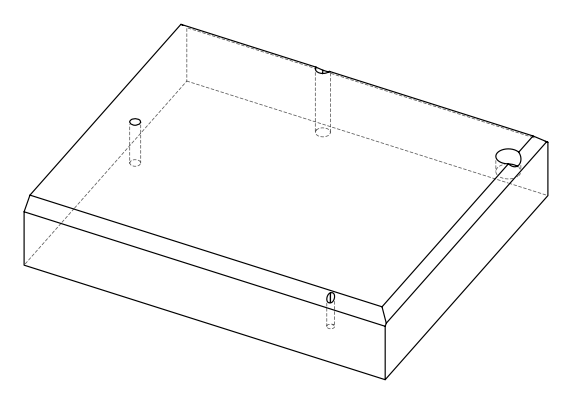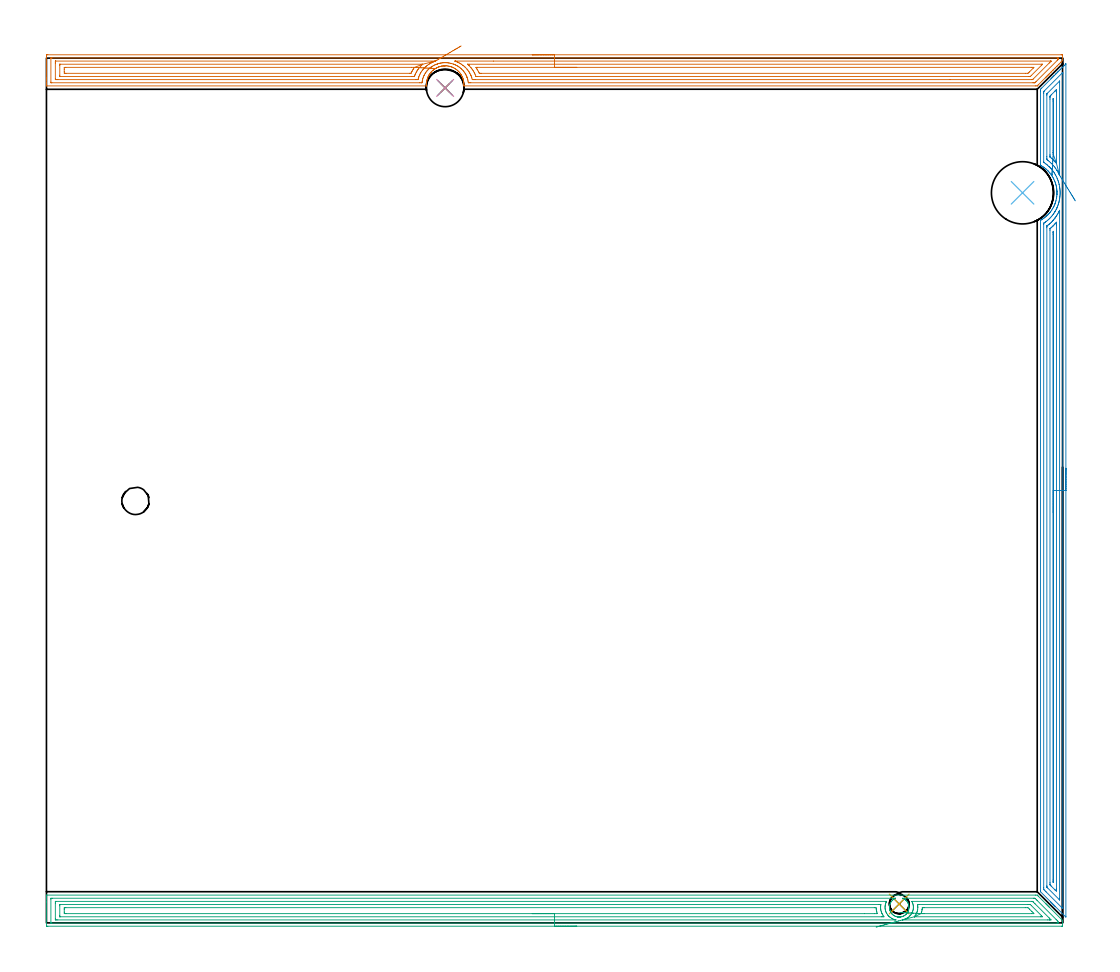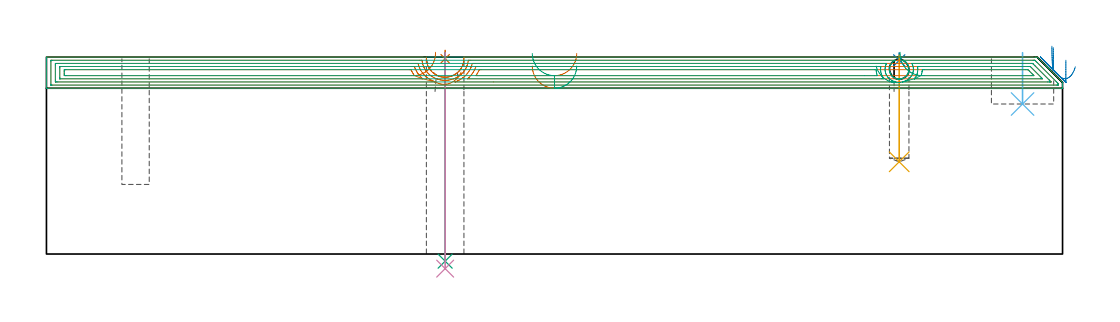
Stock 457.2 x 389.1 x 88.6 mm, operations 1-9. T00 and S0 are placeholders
(PLAN: 10 operations, 6 tool changes, 53.7 min)
(1 SPOT_DRILL | STEP1HOLE | NXT0321_9005460120000 | 0.03 min | 1 mm3)
(2 SPOT_DRILL_1 | STEP1POCKET | NXT0321_9005460120000 | 0.03 min | 28 mm3)
(3 DRILL_THROUGH_HOLE_INTO_CENTER | STEP1HOLE | NXT0301_065 | 0.38 min | 6103 mm3)
(4 DRILL_TO_ENLARGE_THROUGH_HOLE | STEP1HOLE | UGT0301_292 | 0.39 min | 13722 mm3)
(5 DRILL_BLIND_HOLE_INTO_CENTER | STEP1POCKET | NXT0301_059 | 0.19 min | 2750 mm3)
(6 INDEXABLE_INSERT_DRILL_BLIND_HOLE_FROM_SOLID | STEP1POCKET_1 | UGT0302_007 | 0.09 min | 12979 mm3)
(7 AREA_MILL | FG_CHAMFER_SURFACE | UGT0205_001 | 18.39 min | 44335 mm3)
(8 AREA_MILL_1 | FG_CHAMFER_SURFACE_1 | UGT0205_001 | 14.75 min | 24220 mm3)
(9 AREA_MILL_2 | FG_CHAMFER_SURFACE_2 | UGT0205_001 | 18.58 min | 43877 mm3)
(10 MILL_BLIND_HOLE_FROM_SOLID_MATERIAL | STEP1POCKET_2 | UGT0201_128 | Spiral | 0.84 min | 6734 mm3)
(TOOL NXT0321_9005460120000 | NC Spot Drill, 142deg, 12mm, Carbide, Uncoated | D12 PA142 FL30 Z2)
(TOOL NXT0301_065 | Carbide Drill 9.4mm [860.1-0940-075A1-MM 2214] | D9.4 PA140 FL98 Z2)
(TOOL UGT0301_292 | Twist Drill 16.9 mm | D16.9 PA118 FL120 Z2)
(TOOL NXT0301_059 | Carbide Drill 8.8mm [860.1-0880-026A1-MM 2214] | D8.8 PA140 FL47 Z2)
(TOOL UGT0302_007 | Indexable Insert Drill 28mm | D28 PA180 FL50 Z2)
(TOOL UGT0205_001 | Chamfer Mill 20 x 3 x 45 deg. | D20 FL50 Z2)
(TOOL UGT0201_128 | Carbide End Mill 10.0 | D10 FL15 Z4)
(OP 1 SPOT_DRILL)
G17 G21 G94 G90
T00 M6
G54
G17 G0 G90 X179.4 Y375.7 S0 M3
G43 Z98.6 H0
G94 G81 G98 Z87.873 F250. R91.6
G80
M5
M2
(OP 2 SPOT_DRILL_1)
G17 G21 G94 G90
T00 M6
G54
G17 G0 G90 X383.7 Y8.5 S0 M3
G43 Z98.6 H0
G94 G81 G98 Z87.121 F250. R90.5
G80
M5
M2
(OP 3 DRILL_THROUGH_HOLE_INTO_CENTER)
G17 G21 G94 G90
T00 M6
G54
G17 G0 G90 X179.4 Y375.7 S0 M3
G43 Z98.6 H1
G94 G73 G98 Z-3.211 F250. Q9.181 R90.6
G80
M5
M2
(OP 4 DRILL_TO_ENLARGE_THROUGH_HOLE)
G17 G21 G94 G90
T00 M6
G54
G17 G0 G90 X179.4 Y375.7 S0 M3
G43 Z98.6 H0
G94 G73 G98 Z-6.577 F250. Q15.863 R90.6
G80
M5
M2
(OP 5 DRILL_BLIND_HOLE_INTO_CENTER)
G17 G21 G94 G90
T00 M6
G54
G17 G0 G90 X383.7 Y8.5 S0 M3
G43 Z98.6 H1
G94 G81 G98 Z41.5 F250. R89.5
G80
M5
M2
(OP 6 INDEXABLE_INSERT_DRILL_BLIND_HOLE_FROM_SOLID)
G17 G21 G94 G90
T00 M6
G54
G17 G0 G90 X439.2 Y328.5 S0 M3
G43 Z98.6 H0
G94 G81 G98 Z67.5 F250. R90.6
G80
M5
M2
(OP 7 AREA_MILL)
G17 G21 G94 G90
T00 M6
G54
G17 G0 G90 X218.6 Y390.6 S1061 M3
G43 Z98.6 H0
Z84.6
G94 G1 X218.638 Z83.728 F250.
X218.752 Z82.864
X218.941 Z82.012
X219.203 Z81.18
X219.537 Z80.374
X219.94 Z79.6
X220.409 Z78.864
X220.94 Z78.172
X221.529 Z77.529
X222.172 Z76.94
X222.864 Z76.408
X223.6 Z75.94
X224.374 Z75.537
X225.18 Z75.203
X226.012 Z74.941
X226.864 Z74.752
X227.728 Z74.638
X228.6 Z74.6
X456.573
X456.812 Y390.598 Z74.602
X457.197 Y390.591 Z74.605
X457.2 Y390.543 Z74.654
Y389.311 Z75.884
Y387.999 Z77.199
X456.755 Y387.553 Z77.644
X456.573 Y387.373 Z77.827
X456.425 Y387.225 Z77.975
X456.315 Y387.114 Z78.083
X456.275 Y387.074 Z78.124
X455.59 Y386.39 Z78.81
X455.437 Y386.236 Z78.961
X455.381 Y386.18 Z79.018
X454.754 Y385.554 Z79.646
X454.559 Y385.357 Z79.839
X453.919 Y384.719 Z80.481
X453.68 Y384.479 Z80.718
X453.084 Y383.884 Z81.315
X452.997 Y383.796 Z81.403
X452.802 Y383.6 Z81.596
X452.249 Y383.049 Z82.151
X452.103 Y382.902 Z82.296
X451.923 Y382.721 Z82.475
X451.414 Y382.214 Z82.986
X451.209 Y382.008 Z83.19
X451.045 Y381.843 Z83.352
X450.885 Y381.684 Z83.514
X450.762 Y381.561 Z83.637
X450.606 Y381.404 Z83.791
X450.453 Y381.252 Z83.946
X450.315 Y381.114 Z84.084
X450.167 Y380.964 Z84.231
X450.021 Y380.82 Z84.377
X449.868 Y380.667 Z84.531
X449.727 Y380.525 Z84.671
X449.6 Y380.399 Z84.799
X449.421 Y380.22 Z84.978
X446.212 Y377.011 Z88.187
X445.845 Y376.646 Z88.553
X445.801 Y376.607 Z88.593
X445.755 Y376.605 Z88.595
X444.951 Y376.6 Z88.6
X187.923
X187.839 Y376.606 Z88.592
X187.837 Y376.757 Z88.441
X187.842 Y376.871 Z88.327
X187.843 Y377.293 Z87.906
X187.826 Y377.73 Z87.468
X187.786 Y378.167 Z87.031
X187.78 Y378.209 Z86.989
X187.724 Y378.605 Z86.594
X187.637 Y379.042 Z86.158
X187.493 Y379.629 Z85.571
X187.487 Y379.647 Z85.553
X187.397 Y379.915 Z85.284
X187.332 Y380.086 Z85.113
X187.231 Y380.353 Z84.843
X187.156 Y380.525 Z84.671
X187.071 Y380.724 Z84.476
X187.042 Y380.789 Z84.41
X186.83 Y381.206 Z83.989
X186.719 Y381.404 Z83.792
X186.603 Y381.613 Z83.587
X186.599 Y381.62 Z83.58
X186.582 Y381.647 Z83.552
X186.572 Y381.663 Z83.537
X186.447 Y381.843 Z83.353
X186.313 Y382.041 Z83.159
X186.269 Y382.106 Z83.094
X186.136 Y382.282 Z82.918
X185.944 Y382.536 Z82.662
X185.789 Y382.721 Z82.476
X185.705 Y382.821 Z82.376
X185.421 Y383.121 Z82.078
X185.407 Y383.134 Z82.065
X185.124 Y383.41 Z81.788
X184.812 Y383.684 Z81.514
X184.411 Y383.993 Z81.207
X184.348 Y384.038 Z81.162
X184. Y384.285 Z80.915
X183.918 Y384.338 Z80.862
X183.695 Y384.466 Z80.733
X183.475 Y384.592 Z80.606
X183.024 Y384.824 Z80.372
X182.63 Y385. Z80.2
X182.565 Y385.026 Z80.174
X182.232 Y385.158 Z80.041
X182.131 Y385.192 Z80.006
X181.664 Y385.331 Z79.866
X181.39 Y385.402 Z79.797
X181.237 Y385.441 Z79.757
X180.791 Y385.528 Z79.671
X180.344 Y385.588 Z79.607
X179.897 Y385.629 Z79.567
X179.604 Y385.644 Z79.553
X179.48 Y385.641 Z79.547
X179.424 Y385.645 Z79.553
X179.297 Y385.644 Z79.55
X179.242 Y385.645 Z79.551
X179.226
X179.186 Y385.642 Z79.552
X179.086 Y385.638 Z79.558
X179.003 Y385.634 Z79.562
X178.7 Y385.609 Z79.585
X178.556 Y385.597 Z79.596
X178.535 Y385.594 Z79.599
X178.109 Y385.542 Z79.656
X177.939 Y385.512 Z79.687
X177.829 Y385.492 Z79.707
X177.663 Y385.461 Z79.736
X177.214 Y385.355 Z79.844
X176.769 Y385.226 Z79.974
X176.658 Y385.189 Z80.011
X176.569 Y385.158 Z80.041
X176.22 Y385.019 Z80.175
X175.875 Y384.871 Z80.325
X175.425 Y384.646 Z80.553
X175.387 Y384.625 Z80.575
X174.982 Y384.398 Z80.8
X174.801 Y384.284 Z80.915
X174.44 Y384.031 Z81.168
X174.088 Y383.765 Z81.435
X174.072 Y383.751 Z81.449
X173.901 Y383.6 Z81.596
X173.682 Y383.41 Z81.788
X173.194 Y382.927 Z82.272
X173.171 Y382.9 Z82.298
X173.019 Y382.721 Z82.473
X172.857 Y382.536 Z82.661
X172.569 Y382.163 Z83.036
X172.418 Y381.946 Z83.253
X172.346 Y381.843 Z83.353
X172.301 Y381.779 Z83.419
X172.277 Y381.741 Z83.458
X172.229 Y381.663 Z83.536
X172.156 Y381.534 Z83.665
X172.083 Y381.404 Z83.792
X171.983 Y381.23 Z83.97
X171.947 Y381.16 Z84.039
X171.848 Y380.964 Z84.232
X171.758 Y380.788 Z84.41
X171.681 Y380.614 Z84.585
X171.573 Y380.366 Z84.834
X171.497 Y380.17 Z85.028
X171.465 Y380.086 Z85.11
X171.407 Y379.936 Z85.262
X171.272 Y379.479 Z85.719
X171.161 Y379.041 Z86.158
X171.076 Y378.605 Z86.594
X171.014 Y378.167 Z87.032
X170.989 Y377.889 Z87.309
X170.974 Y377.73 Z87.468
X170.958 Y377.293 Z87.906
X170.961 Y376.802 Z88.397
X170.967 Y376.657 Z88.542
X170.961 Y376.605 Z88.593
X170.936 Y376.6 Z88.6
X0.18
X0.01 Y376.602 Z88.588
X0.002 Y376.764 Z88.429
X0. Y376.931 Z88.268
Y377.181 Z88.019
Y377.889 Z87.305
Y379.122 Z86.075
Y379.647 Z85.548
Y380.263 Z84.932
Y389.573 Z75.625
X0.005 Y390.189 Z75.008
X0.01 Y390.592 Z74.605
X0.213 Y390.597 Z74.602
X0.627 Y390.6 Z74.6
X228.6
Y389.186 Z76.014
X454.785 Y389.185 Z76.015
X454.914 Y389.184 Z76.016
X455.148 Y389.179 Z76.021
X455.191 Y389.172 Z76.028
X455.195 Y389.14 Z76.06
X455.197 Y389.106 Z76.094
X455.198 Y388.905 Z76.295
X455.19 Y388.626 Z76.574
X455.172 Y388.432 Z76.768
X454.983 Y388.237 Z76.963
X454.785 Y388.035 Z77.165
X445.237 Y378.487 Z86.713
X444.951 Y378.202 Z86.998
X444.789 Y378.048 Z87.152
X444.765 Y378.026 Z87.174
X444.726 Y378.021 Z87.179
X444.632 Y378.018 Z87.182
X444.44 Y378.016 Z87.184
X444.057 Y378.014 Z87.186
X443.93
X190.925
X190.158 Y378.015 Z87.185
X190.028 Y378.017 Z87.183
X189.819 Y378.021 Z87.179
X189.701 Y378.768 Z86.432
X189.592 Y379.323 Z85.877
X189.512 Y379.647 Z85.553
X189.459 Y379.847 Z85.353
X189.264 Y380.452 Z84.748
X189.236 Y380.525 Z84.675
X189.22 Y380.568 Z84.632
X188.994 Y381.09 Z84.11
X188.845 Y381.404 Z83.796
X188.711 Y381.668 Z83.532
X188.37 Y382.281 Z82.919
X187.999 Y382.802 Z82.398
X187.729 Y383.161 Z82.039
X187.476 Y383.471 Z81.729
X186.938 Y384.039 Z81.161
X186.582 Y384.375 Z80.825
X186.286 Y384.63 Z80.57
X185.912 Y384.918 Z80.282
X185.688 Y385.081 Z80.119
X185.142 Y385.454 Z79.746
X184.794 Y385.651 Z79.549
X184.525 Y385.796 Z79.404
X184.112 Y386.005 Z79.195
X183.899 Y386.099 Z79.101
X183.359 Y386.327 Z78.873
X183.005 Y386.457 Z78.743
X182.289 Y386.675 Z78.525
X182.111 Y386.721 Z78.479
X182.05 Y386.736 Z78.464
X181.217 Y386.903 Z78.297
X180.947 Y386.941 Z78.259
X180.323 Y387.011 Z78.189
X179.953 Y387.039 Z78.161
X179.429 Y387.054 Z78.146
X179.049 Y387.049 Z78.151
X178.535 Y387.015 Z78.185
X178.218 Y386.987 Z78.213
X177.641 Y386.911 Z78.289
X177.438 Y386.875 Z78.325
X177.122 Y386.817 Z78.383
X176.747 Y386.735 Z78.465
X176.698 Y386.724 Z78.476
X176.502 Y386.675 Z78.525
X176. Y386.531 Z78.669
X175.96 Y386.518 Z78.682
X175.912 Y386.503 Z78.697
X175.853 Y386.482 Z78.718
X175.351 Y386.29 Z78.91
X174.959 Y386.126 Z79.074
X174.729 Y386.023 Z79.177
X174.268 Y385.796 Z79.404
X174.136 Y385.727 Z79.473
X174.108 Y385.712 Z79.488
X174.065 Y385.688 Z79.512
X173.577 Y385.398 Z79.802
X173.171 Y385.128 Z80.072
X173.047 Y385.04 Z80.16
X172.882 Y384.918 Z80.282
X172.546 Y384.654 Z80.546
X172.277 Y384.425 Z80.775
X172.073 Y384.24 Z80.96
X171.867 Y384.039 Z81.161
X171.629 Y383.798 Z81.402
X171.383 Y383.537 Z81.663
X171.209 Y383.332 Z81.868
X171.071 Y383.161 Z82.039
X170.821 Y382.835 Z82.365
X170.489 Y382.377 Z82.823
X170.452 Y382.318 Z82.882
X170.431 Y382.282 Z82.918
X170.135 Y381.752 Z83.448
X169.956 Y381.404 Z83.796
X169.839 Y381.165 Z84.035
X169.595 Y380.613 Z84.587
X169.571 Y380.549 Z84.651
X169.563 Y380.525 Z84.675
X169.357 Y379.881 Z85.319
X169.292 Y379.647 Z85.553
X169.179 Y379.177 Z86.023
X169.099 Y378.768 Z86.432
X169.044 Y378.431 Z86.769
X169.002 Y378.164 Z87.036
X168.98 Y378.021 Z87.179
X168.893 Y378.019 Z87.181
X168.701 Y378.016 Z87.184
X168.574 Y378.015 Z87.185
X167.807 Y378.014 Z87.186
X2.415 Y378.015 Z87.185
X2.286 Y378.016 Z87.184
X2.052 Y378.021 Z87.179
X2.009 Y378.028 Z87.172
X2.005 Y378.06 Z87.14
X2.003 Y378.094 Z87.106
X2. Y378.297 Z86.903
Y388.84 Z76.36
X2.001 Y388.976 Z76.224
X2.005 Y389.085 Z76.115
X2.01 Y389.157 Z76.043
X2.016 Y389.179 Z76.021
X2.543 Y389.186 Z76.014
X228.6
Y387.772 Z77.428
X451.881 Y387.771 Z77.429
X451.941 Y387.77 Z77.43
X451.959 Y387.768 Z77.432
X452.045 Y387.757 Z77.443
X451.974 Y387.68 Z77.52
X451.852 Y387.553 Z77.647
X451.534 Y387.234 Z77.966
X451.209 Y386.908 Z78.292
X443.946 Y379.647 Z85.553
X443.787 Y379.495 Z85.705
X443.731 Y379.442 Z85.758
X443.606 Y379.435 Z85.765
X443.382 Y379.431 Z85.769
X443.163 Y379.429 Z85.771
X406.619 Y379.428 Z85.772
X192.84 Y379.429 Z85.771
X192.166 Y379.43 Z85.77
X191.946 Y379.432 Z85.768
X191.724 Y379.435 Z85.765
X191.603 Y379.446 Z85.754
X191.408 Y380.175 Z85.025
X191.286 Y380.525 Z84.675
X191.052 Y381.175 Z84.025
X190.955 Y381.404 Z83.796
X190.885 Y381.567 Z83.633
X190.517 Y382.282 Z82.918
X190.158 Y382.903 Z82.297
X189.98 Y383.161 Z82.039
X189.573 Y383.735 Z81.465
X189.328 Y384.039 Z81.161
X189.264 Y384.117 Z81.083
X188.506 Y384.918 Z80.282
X188.37 Y385.05 Z80.15
X187.971 Y385.407 Z79.793
X187.498 Y385.796 Z79.404
X187.476 Y385.815 Z79.385
X187.39 Y385.88 Z79.32
X186.582 Y386.431 Z78.769
X186.179 Y386.675 Z78.525
X185.688 Y386.944 Z78.256
X185.124 Y387.229 Z77.971
X184.794 Y387.371 Z77.829
X184.357 Y387.553 Z77.647
X183.899 Y387.733 Z77.467
X183.835 Y387.759 Z77.441
X183.863 Y387.768 Z77.432
X183.873 Y387.77 Z77.43
X183.899 Y387.771 Z77.429
X201.082 Y387.772 Z77.428
X228.6
Y386.357 Z78.843
X447.633
X447.958 Y386.355 Z78.845
X448.103 Y386.351 Z78.849
X448.187 Y386.347 Z78.853
X448.129 Y386.283 Z78.917
X448.082 Y386.234 Z78.966
X447.648 Y385.796 Z79.404
X443.163 Y381.311 Z83.889
X442.761 Y380.919 Z84.281
X442.69 Y380.851 Z84.349
X442.554 Y380.848 Z84.352
X442.269 Y380.845 Z84.355
X441.945 Y380.843 Z84.357
X193.734
X193.408 Y380.845 Z84.355
X193.283 Y380.848 Z84.352
X193.257 Y380.849 Z84.351
X193.241 Y380.877 Z84.323
X193.225 Y380.911 Z84.289
X192.84 Y381.88 Z83.32
X192.645 Y382.282 Z82.918
X192.46 Y382.655 Z82.545
X192.168 Y383.161 Z82.039
X191.946 Y383.535 Z81.665
X191.59 Y384.039 Z81.161
X191.363 Y384.351 Z80.849
X191.052 Y384.753 Z80.447
X190.906 Y384.918 Z80.282
X190.158 Y385.723 Z79.477
X190.084 Y385.796 Z79.404
X189.483 Y386.355 Z78.845
X189.505 Y386.356 Z78.844
X189.587 Y386.357 Z78.843
X190.158
X228.6
Y384.943 Z80.257
X443.137
X444.032 Y384.942 Z80.258
X444.057 Y384.94 Z80.26
X444.308 Y384.918 Z80.282
X444.186 Y384.79 Z80.41
X444.057 Y384.656 Z80.544
X442.269 Y382.867 Z82.333
X441.971 Y382.575 Z82.625
X441.672 Y382.282 Z82.918
X441.398 Y382.259 Z82.941
X441.375 Y382.258 Z82.942
X440.506 Y382.257 Z82.943
X195.547
X195.522 Y382.258 Z82.942
X194.771 Y382.282 Z82.918
X194.628 Y382.563 Z82.637
X194.32 Y383.161 Z82.039
X193.952 Y383.825 Z81.375
X193.821 Y384.039 Z81.161
X193.734 Y384.178 Z81.022
X193.222 Y384.918 Z80.282
X193.709 Y384.942 Z80.258
X193.734
X228.6 Y384.943 Z80.257
X229.472 Z80.295
X230.337 Z80.409
X231.188 Z80.598
X232.02 Z80.86
X232.826 Z81.194
X233.6 Z81.597
X234.336 Z82.065
X235.028 Z82.596
X235.671 Z83.186
X236.26 Z83.829
X236.792 Z84.521
X237.26 Z85.257
X237.663 Z86.031
X237.997 Z86.837
X238.259 Z87.669
X238.448 Z88.52
X238.562 Z89.385
X238.6 Z90.257
G0 Z98.6
X186.576 Y394.575
Z81.836
G1 X186.207 Y394.358 Z81.076
X185.782 Y394.109 Z80.355
X185.305 Y393.828 Z79.681
X184.779 Y393.519 Z79.058
X184.208 Y393.183 Z78.49
X183.597 Y392.824 Z77.981
X182.95 Y392.444 Z77.537
X182.272 Y392.045 Z77.16
X181.568 Y391.631 Z76.852
X180.843 Y391.205 Z76.617
X180.104 Y390.771 Z76.456
X179.356 Y390.331 Z76.371
X178.604 Y389.889 Z76.361
X177.854 Y389.448 Z76.428
X177.112 Y389.012 Z76.57
X176.383 Y388.584 Z76.787
X175.674 Y388.167 Z77.076
X174.989 Y387.764 Z77.436
X174.977 Y387.757 Z77.443
X174.437 Y387.553 Z77.647
X174.175 Y387.446 Z77.754
X174.065 Y387.399 Z77.801
X173.561 Y387.171 Z78.029
X173.171 Y386.976 Z78.224
X172.972 Y386.871 Z78.329
X172.615 Y386.675 Z78.525
X172.403 Y386.551 Z78.649
X172.277 Y386.474 Z78.726
X171.868 Y386.199 Z79.001
X171.383 Y385.859 Z79.341
X171.347 Y385.832 Z79.368
X171.303 Y385.796 Z79.404
X170.861 Y385.431 Z79.769
X170.489 Y385.108 Z80.092
X170.39 Y385.015 Z80.185
X170.292 Y384.918 Z80.282
X169.951 Y384.568 Z80.632
X169.595 Y384.184 Z81.016
X169.528 Y384.106 Z81.094
X169.474 Y384.039 Z81.161
X169.139 Y383.609 Z81.591
X168.807 Y383.161 Z82.039
X168.764 Y383.1 Z82.1
X168.701 Y383.008 Z82.192
X168.431 Y382.548 Z82.652
X168.281 Y382.282 Z82.918
X168.121 Y381.974 Z83.226
X167.844 Y381.404 Z83.796
X167.832 Y381.379 Z83.821
X167.807 Y381.321 Z83.879
X167.588 Y380.741 Z84.459
X167.515 Y380.525 Z84.675
X167.373 Y380.074 Z85.126
X167.253 Y379.647 Z85.553
X167.211 Y379.498 Z85.702
X167.193 Y379.44 Z85.76
X167.129 Y379.435 Z85.765
X166.913 Y379.432 Z85.768
X166.241 Y379.429 Z85.771
X166.019
X5.097
X4.421 Y379.432 Z85.768
X4.203 Y379.436 Z85.764
X4.01 Y379.453 Z85.747
X4.005 Y379.647 Z85.553
X4.001 Y379.845 Z85.355
X4. Y386.875 Z78.325
X4.004 Y387.553 Z77.647
X4.007 Y387.746 Z77.454
X4.017 Y387.765 Z77.435
X4.038 Y387.767 Z77.433
X4.092 Y387.77 Z77.43
X4.203 Y387.771 Z77.429
X174.786
X174.959 Y387.77 Z77.43
X174.98 Y387.768 Z77.432
X174.989 Y387.765 Z77.435
Y387.764 Z77.436
X169.292 Y386.351 Z78.849
X169.229 Y386.275 Z78.925
X169.168 Y386.216 Z78.984
X168.701 Y385.78 Z79.42
X168.273 Y385.338 Z79.862
X167.885 Y384.918 Z80.282
X167.849 Y384.877 Z80.323
X167.807 Y384.828 Z80.372
X167.459 Y384.382 Z80.818
X167.199 Y384.039 Z81.161
X167.08 Y383.876 Z81.324
X166.913 Y383.639 Z81.561
X166.73 Y383.341 Z81.859
X166.624 Y383.161 Z82.039
X166.408 Y382.779 Z82.421
X166.152 Y382.282 Z82.918
X166.108 Y382.195 Z83.005
X166.019 Y382.007 Z83.193
X165.839 Y381.581 Z83.619
X165.767 Y381.404 Z83.796
X165.587 Y380.95 Z84.25
X165.546 Y380.85 Z84.35
X165.41 Y380.847 Z84.353
X165.125 Y380.844 Z84.356
X164.802 Y380.843 Z84.357
X164.231
X6.146
X6.067 Y380.844 Z84.356
X6.032 Y380.847 Z84.353
X6.015 Y380.849 Z84.351
X6.01 Y380.864 Z84.336
X6.006 Y380.969 Z84.231
X6. Y381.395 Z83.805
Y385.788 Z79.412
X6.003 Y386.231 Z78.969
X6.007 Y386.339 Z78.861
X6.01 Y386.349 Z78.851
X6.018 Y386.351 Z78.849
X6.055 Y386.355 Z78.845
X6.124 Y386.356 Z78.844
X168.701 Y386.357 Z78.843
X169.026 Y386.356 Z78.844
X169.292 Y386.351 Z78.849
X165.576 Y384.918 Z80.282
X165.125 Y384.275 Z80.925
X165.033 Y384.13 Z81.07
X164.977 Y384.039 Z81.161
X164.706 Y383.573 Z81.627
X164.476 Y383.161 Z82.039
X164.391 Y383.003 Z82.197
X164.231 Y382.687 Z82.513
X164.099 Y382.412 Z82.788
X164.035 Y382.282 Z82.918
X163.362 Y382.258 Z82.942
X163.337 Y382.257 Z82.943
X8.699 Y382.258 Z82.942
X8.673
X8.01 Y382.282 Z82.918
X8.001 Y382.943 Z82.257
Y384.039 Z81.161
X8.004 Y384.697 Z80.503
X8.01 Y384.918 Z80.282
X8.649 Y384.942 Z80.258
X8.673
X164.205 Y384.943 Z80.257
X165.1 Y384.942 Z80.258
X165.125 Y384.941 Z80.259
X165.576 Y384.918 Z80.282
X166.443 Y384.872 Z80.366
X167.3 Y384.828 Z80.525
X168.139 Y384.784 Z80.758
X168.955 Y384.741 Z81.063
X169.741 Y384.7 Z81.439
X170.492 Y384.66 Z81.881
X171.201 Y384.623 Z82.388
X171.864 Y384.588 Z82.954
X172.475 Y384.556 Z83.577
X173.029 Y384.527 Z84.25
X173.522 Y384.501 Z84.969
X173.951 Y384.479 Z85.728
X174.313 Y384.46 Z86.522
X174.604 Y384.445 Z87.344
X174.822 Y384.433 Z88.189
X174.966 Y384.426 Z89.049
X175.034 Y384.422 Z89.919
X175.027 Y384.423 Z90.791
G0 Z98.6
M5
M2
(OP 8 AREA_MILL_1)
G17 G21 G94 G90
T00 M6
G54
G17 G0 G90 X458.7 Y204.55 S1061 M3
G43 Z98.6 H0
Z87.2
G94 G1 Y204.512 Z86.328 F250.
Y204.398 Z85.464
Y204.209 Z84.612
Y203.947 Z83.78
Y203.613 Z82.974
Y203.21 Z82.2
Y202.741 Z81.464
Y202.21 Z80.772
Y201.621 Z80.129
Y200.978 Z79.54
Y200.286 Z79.008
Y199.55 Z78.54
Y198.776 Z78.137
Y197.97 Z77.803
Y197.138 Z77.541
Y196.286 Z77.352
Y195.421 Z77.238
Y194.55 Z77.2
Y2.781
X458.693 Y2.619 Z77.206
X458.52 Y2.781 Z77.38
X458.495 Y2.804 Z77.404
X454.048 Y7.251 Z81.85
X453.879 Y7.418 Z82.015
X453.716 Y7.583 Z82.182
X453.601 Y7.698 Z82.297
X453.44 Y7.858 Z82.455
X453.283 Y8.015 Z82.614
X453.154 Y8.145 Z82.744
X453. Y8.298 Z82.895
X452.851 Y8.448 Z83.047
X452.707 Y8.592 Z83.191
X452.56 Y8.738 Z83.335
X452.418 Y8.881 Z83.48
X452.26 Y9.039 Z83.638
X452.121 Y9.177 Z83.775
X451.985 Y9.313 Z83.912
X451.813 Y9.486 Z84.085
X447.322 Y13.978 Z88.577
X447.317 Y14.045 Z88.583
X447.31 Y14.461 Z88.59
X447.3 Y316.138 Z88.6
X447.306 Y316.147 Z88.594
X447.315 Y316.161 Z88.584
X447.411 Y316.216 Z88.489
X447.634 Y316.342 Z88.265
X447.723 Y316.396 Z88.176
X448.002 Y316.563 Z87.897
X448.163 Y316.666 Z87.735
X448.64 Y316.972 Z87.259
X448.876 Y317.141 Z87.022
X449.125 Y317.33 Z86.773
X449.317 Y317.475 Z86.582
X449.804 Y317.866 Z86.095
X449.87 Y317.926 Z86.028
X449.922 Y317.974 Z85.975
X450.025 Y318.066 Z85.874
X450.219 Y318.242 Z85.68
X450.626 Y318.63 Z85.274
X450.752 Y318.759 Z85.148
X450.89 Y318.91 Z85.01
X451.13 Y319.173 Z84.768
X451.5 Y319.596 Z84.4
X451.547 Y319.653 Z84.352
X451.886 Y320.096 Z84.009
X452.217 Y320.546 Z83.682
X452.374 Y320.78 Z83.525
X452.782 Y321.44 Z83.115
X453.021 Y321.867 Z82.876
X453.064 Y321.949 Z82.833
X453.266 Y322.334 Z82.633
X453.295 Y322.396 Z82.605
X453.47 Y322.779 Z82.427
X453.61 Y323.103 Z82.29
X453.662 Y323.227 Z82.235
X453.685 Y323.29 Z82.21
X453.767 Y323.501 Z82.13
X453.834 Y323.673 Z82.064
X453.991 Y324.121 Z81.907
X454.011 Y324.184 Z81.887
X454.122 Y324.533 Z81.776
X454.249 Y325.014 Z81.649
X454.451 Y325.913 Z81.449
X454.53 Y326.354 Z81.37
X454.588 Y326.802 Z81.311
X454.651 Y327.526 Z81.244
X454.663 Y327.695 Z81.225
X454.664 Y327.709 Z81.224
X454.682 Y328.011 Z81.212
X454.688 Y328.142 Z81.204
X454.694 Y328.589 Z81.2
X454.686 Y328.88 Z81.205
Y328.96 Z81.209
X454.684 Y329.036 Z81.212
X454.669 Y329.325 Z81.229
X454.66 Y329.482 Z81.237
X454.621 Y329.929 Z81.277
X454.566 Y330.376 Z81.33
X454.556 Y330.442 Z81.34
X454.499 Y330.823 Z81.399
X454.47 Y330.985 Z81.43
X454.417 Y331.269 Z81.482
X454.319 Y331.717 Z81.579
X454.208 Y332.163 Z81.691
X454.123 Y332.469 Z81.776
X454.056 Y332.678 Z81.839
X454.03 Y332.763 Z81.867
X453.976 Y332.928 Z81.922
X453.933 Y333.057 Z81.965
X453.768 Y333.505 Z82.13
X453.587 Y333.95 Z82.311
X453.248 Y334.701 Z82.65
X453.176 Y334.844 Z82.723
X453.158 Y334.878 Z82.742
X452.933 Y335.293 Z82.966
X452.677 Y335.737 Z83.221
X452.633 Y335.807 Z83.264
X452.56 Y335.922 Z83.336
X452.374 Y336.221 Z83.525
X452.235 Y336.428 Z83.664
X452.121 Y336.589 Z83.777
X452.091 Y336.631 Z83.807
X451.5 Y337.402 Z84.4
X451.399 Y337.525 Z84.499
X451.016 Y337.953 Z84.88
X450.793 Y338.191 Z85.103
X450.624 Y338.372 Z85.273
X450.578 Y338.418 Z85.319
X450.072 Y338.882 Z85.828
X449.922 Y339.017 Z85.974
X449.849 Y339.085 Z86.049
X449.751 Y339.175 Z86.148
X449.589 Y339.312 Z86.311
X449.438 Y339.427 Z86.462
X449.042 Y339.73 Z86.855
X448.912 Y339.83 Z86.987
X448.876 Y339.857 Z87.023
X448.627 Y340.035 Z87.272
X448.374 Y340.205 Z87.524
X448.001 Y340.439 Z87.896
X447.723 Y340.603 Z88.175
X447.576 Y340.691 Z88.323
X447.306 Y340.845 Z88.592
X447.3 Y341.171 Z88.6
Y374.25
X447.306 Y375.057 Z88.594
X447.307 Y375.101 Z88.593
X447.346 Y375.144 Z88.553
X447.723 Y375.524 Z88.175
X447.79 Y375.591 Z88.109
X451.986 Y379.787 Z83.912
X452.121 Y379.923 Z83.775
X452.26 Y380.061 Z83.638
X452.418 Y380.22 Z83.479
X452.56 Y380.363 Z83.335
X452.707 Y380.508 Z83.191
X452.851 Y380.652 Z83.047
X453. Y380.802 Z82.895
X453.154 Y380.955 Z82.744
X453.284 Y381.085 Z82.614
X453.44 Y381.242 Z82.455
X453.943 Y381.743 Z81.957
X454.197 Y381.998 Z81.701
X454.319 Y382.121 Z81.577
X454.66 Y382.46 Z81.24
X454.868 Y382.668 Z81.032
X455.091 Y382.892 Z80.807
X455.199 Y383. Z80.697
X455.638 Y383.439 Z80.261
X456.078 Y383.88 Z79.818
X456.284 Y384.084 Z79.615
X456.337 Y384.137 Z79.563
X456.957 Y384.759 Z78.939
X457.175 Y384.975 Z78.725
X457.837 Y385.639 Z78.06
X458.013 Y385.813 Z77.887
X458.072 Y385.872 Z77.828
X458.592 Y386.392 Z77.307
X458.672 Y386.468 Z77.227
X458.695 Y386.483 Z77.204
X458.7 Y386.468 Z77.2
Y194.55
X457.286 Z78.614
X457.285 Y6.917 Z78.615
Y6.804
X457.28 Y6.534 Z78.62
X457.279 Y6.485 Z78.621
X457.241 Y6.517 Z78.659
X457.195 Y6.559 Z78.705
X456.946 Y6.804 Z78.954
X449.794 Y13.956 Z86.106
X449.482 Y14.27 Z86.418
X448.911 Y14.85 Z86.989
X448.731 Y15.048 Z87.169
X448.724 Y15.744 Z87.176
X448.715 Y314.236 Z87.185
X448.716 Y314.35 Z87.184
X448.721 Y314.739 Z87.179
X448.732 Y314.824 Z87.168
X448.796 Y314.869 Z87.104
X448.901 Y314.941 Z86.999
X449.356 Y315.244 Z86.544
X449.43 Y315.297 Z86.47
X449.482 Y315.335 Z86.418
X449.932 Y315.681 Z85.968
X450.362 Y316.015 Z85.538
X450.429 Y316.069 Z85.471
X450.512 Y316.138 Z85.388
X450.896 Y316.489 Z85.004
X451.241 Y316.808 Z84.659
X451.355 Y316.917 Z84.545
X451.471 Y317.032 Z84.429
X451.786 Y317.372 Z84.114
X452.121 Y317.737 Z83.779
X452.209 Y317.836 Z83.691
X452.285 Y317.926 Z83.615
X452.606 Y318.326 Z83.294
X452.993 Y318.824 Z82.907
X453. Y318.834 Z82.9
X453.356 Y319.352 Z82.544
X453.592 Y319.714 Z82.308
X453.662 Y319.825 Z82.238
X453.704 Y319.893 Z82.196
X453.879 Y320.185 Z82.021
X454.031 Y320.454 Z81.869
X454.116 Y320.608 Z81.784
X454.338 Y321.036 Z81.562
X454.569 Y321.502 Z81.331
X454.606 Y321.58 Z81.294
X454.63 Y321.633 Z81.27
X454.759 Y321.929 Z81.141
X454.895 Y322.258 Z81.005
X454.949 Y322.396 Z80.951
X455.137 Y322.906 Z80.763
X455.273 Y323.29 Z80.627
X455.326 Y323.449 Z80.574
X455.363 Y323.57 Z80.537
X455.539 Y324.184 Z80.361
X455.55 Y324.229 Z80.35
X455.638 Y324.592 Z80.262
X455.726 Y324.989 Z80.174
X455.745 Y325.078 Z80.155
X455.871 Y325.736 Z80.029
X455.911 Y325.972 Z79.989
X455.981 Y326.518 Z79.919
X456.014 Y326.866 Z79.886
X456.055 Y327.337 Z79.845
X456.083 Y327.76 Z79.817
X456.1 Y328.185 Z79.8
X456.103 Y328.654 Z79.797
X456.093 Y329.086 Z79.807
X456.069 Y329.548 Z79.831
X456.03 Y330.044 Z79.87
X455.988 Y330.442 Z79.912
X455.903 Y331.068 Z79.997
X455.86 Y331.336 Z80.04
X455.701 Y332.167 Z80.199
X455.687 Y332.23 Z80.213
X455.638 Y332.439 Z80.262
X455.453 Y333.125 Z80.447
X455.376 Y333.391 Z80.524
X455.167 Y334.019 Z80.734
X454.874 Y334.795 Z81.026
X454.826 Y334.913 Z81.074
X454.759 Y335.067 Z81.141
X454.419 Y335.807 Z81.481
X454.039 Y336.538 Z81.861
X453.946 Y336.701 Z81.954
X453.879 Y336.814 Z82.021
X453.583 Y337.293 Z82.317
X453.393 Y337.595 Z82.507
X453. Y338.153 Z82.9
X452.748 Y338.489 Z83.152
X452.471 Y338.843 Z83.429
X452.121 Y339.262 Z83.779
X452.014 Y339.383 Z83.886
X451.639 Y339.783 Z84.261
X451.241 Y340.19 Z84.659
X451.198 Y340.233 Z84.702
X451.15 Y340.277 Z84.75
X450.362 Y340.977 Z85.538
X450.126 Y341.171 Z85.774
X449.757 Y341.45 Z86.143
X449.482 Y341.654 Z86.418
X448.897 Y342.065 Z87.003
X448.753 Y342.167 Z87.147
X448.721 Y342.193 Z87.179
X448.719 Y342.212 Z87.181
X448.717 Y342.26 Z87.183
X448.715 Y342.455 Z87.185
X448.714 Y373.356 Z87.186
X448.716 Y373.746 Z87.184
X448.719 Y373.941 Z87.181
X448.721 Y374.037 Z87.179
X448.732 Y374.071 Z87.168
X448.754 Y374.096 Z87.146
X448.901 Y374.25 Z86.999
X457.048 Y382.397 Z78.852
X457.175 Y382.522 Z78.725
X457.266 Y382.607 Z78.634
X457.279 Y382.617 Z78.621
X457.281 Y382.559 Z78.619
X457.285 Y382.411 Z78.615
Y382.296
X457.286 Y382.154 Z78.614
Y194.55
X455.872 Z80.028
X455.871 Y11.037 Z80.029
X455.869 Y10.38 Z80.031
X455.868 Y10.347 Z80.032
Y10.345
X455.824 Y10.38 Z80.076
X455.638 Y10.562 Z80.262
X450.455 Y15.744 Z85.445
X450.362 Y15.839 Z85.538
X450.168 Y16.041 Z85.732
X450.146 Y16.065 Z85.754
X450.143 Y16.139 Z85.757
X450.14 Y16.26 Z85.76
X450.139 Y16.411 Z85.761
X450.138 Y16.638 Z85.762
X450.129 Y312.799 Z85.771
X450.131 Y313.456 Z85.769
X450.133 Y313.514 Z85.767
X450.135 Y313.54 Z85.765
X450.149 Y313.558 Z85.751
X450.21 Y313.61 Z85.69
X450.362 Y313.73 Z85.538
X450.706 Y313.999 Z85.194
X451.153 Y314.35 Z84.747
X451.202 Y314.39 Z84.698
X451.241 Y314.424 Z84.659
X451.666 Y314.812 Z84.234
X452.134 Y315.244 Z83.766
X452.558 Y315.693 Z83.342
X452.974 Y316.138 Z82.926
X452.986 Y316.152 Z82.914
X453. Y316.168 Z82.9
X453.387 Y316.638 Z82.513
X453.705 Y317.032 Z82.195
X453.782 Y317.131 Z82.118
X453.879 Y317.263 Z82.021
X454.154 Y317.647 Z81.746
X454.349 Y317.926 Z81.551
X454.513 Y318.176 Z81.387
X454.759 Y318.562 Z81.141
X454.857 Y318.721 Z81.043
X454.915 Y318.82 Z80.985
X455.178 Y319.288 Z80.722
X455.41 Y319.714 Z80.49
X455.488 Y319.867 Z80.412
X455.638 Y320.169 Z80.262
X455.78 Y320.464 Z80.12
X455.85 Y320.608 Z80.05
X455.858 Y320.618 Z80.042
X455.865 Y320.621 Z80.035
X455.871 Y320.371 Z80.029
X455.872 Y194.55 Z80.028
X454.457 Z81.443
X454.456 Y15.157 Z81.444
X454.455 Y14.85 Z81.445
X454.45 Y14.27 Z81.45
X453.879 Y14.777 Z82.021
X453.801 Y14.85 Z82.099
X452.011 Y16.638 Z83.889
X451.898 Y16.754 Z84.002
X451.661 Y16.999 Z84.239
X451.559 Y17.113 Z84.341
X451.557 Y17.144 Z84.343
X451.554 Y17.213 Z84.346
X451.553 Y17.532 Z84.347
X451.552 Y18.11 Z84.348
X451.543 Y311.668 Z84.357
X451.546 Y312.251 Z84.354
X451.55 Y312.33 Z84.35
X451.554 Y312.361 Z84.346
X451.97 Y312.715 Z83.93
X452.121 Y312.846 Z83.779
X452.437 Y313.134 Z83.463
X452.786 Y313.456 Z83.114
X452.896 Y313.562 Z83.004
X453. Y313.667 Z82.9
X453.331 Y314.013 Z82.569
X453.65 Y314.35 Z82.25
X453.76 Y314.471 Z82.14
X453.879 Y314.607 Z82.021
X454.17 Y314.949 Z81.73
X454.421 Y315.244 Z81.479
X454.429 Y315.247 Z81.471
X454.45 Y315.244 Z81.45
X454.451 Y315.187 Z81.449
X454.456 Y314.658 Z81.444
X454.457 Y314.35 Z81.443
Y313.762
Y194.55
X453.043 Z82.857
Y19.276
X453.039 Y18.426 Z82.861
X453.037 Y18.389 Z82.863
X453. Y18.146 Z82.9
X452.971 Y18.426 Z82.929
X452.969 Y18.458 Z82.931
X452.967 Y19.32 Z82.933
X452.957 Y309.923 Z82.943
X452.96 Y310.774 Z82.94
X452.962 Y310.813 Z82.938
X453. Y311.188 Z82.9
X453.038 Y310.774 Z82.862
X453.041 Y310.733 Z82.859
X453.043 Y309.88 Z82.857
Y194.55
Y193.678 Z82.895
Y192.813 Z83.009
Y191.962 Z83.198
Y191.13 Z83.46
Y190.324 Z83.794
Y189.55 Z84.197
Y188.814 Z84.665
Y188.122 Z85.196
Y187.479 Z85.786
Y186.889 Z86.429
Y186.358 Z87.121
Y185.89 Z87.857
Y185.487 Z88.631
Y185.153 Z89.437
Y184.891 Z90.269
Y184.702 Z91.12
Y184.588 Z91.985
Y184.55 Z92.857
G0 Z98.6
X462.946 Y324.896
Z84.246
G1 X462.716 Y325.269 Z83.492
X462.453 Y325.697 Z82.778
X462.157 Y326.176 Z82.112
X461.833 Y326.703 Z81.497
X461.481 Y327.273 Z80.938
X461.106 Y327.883 Z80.44
X460.709 Y328.528 Z80.006
X460.294 Y329.202 Z79.64
X459.863 Y329.9 Z79.344
X459.421 Y330.618 Z79.121
X458.97 Y331.35 Z78.972
X458.514 Y332.091 Z78.899
X458.057 Y332.833 Z78.901
X457.601 Y333.573 Z78.98
X457.151 Y334.304 Z79.134
X456.709 Y335.021 Z79.362
X456.28 Y335.718 Z79.663
X455.866 Y336.39 Z80.034
X455.808 Y336.484 Z80.092
X455.757 Y336.58 Z80.143
X455.701 Y336.701 Z80.199
X455.638 Y336.831 Z80.262
X455.239 Y337.595 Z80.661
X454.759 Y338.439 Z81.141
X454.73 Y338.489 Z81.17
X454.683 Y338.566 Z81.217
X454.13 Y339.383 Z81.77
X453.879 Y339.727 Z82.021
X453.458 Y340.277 Z82.442
X453. Y340.822 Z82.9
X452.683 Y341.171 Z83.217
X452.121 Y341.753 Z83.779
X451.79 Y342.065 Z84.11
X451.241 Y342.556 Z84.659
X450.757 Y342.959 Z85.143
X450.362 Y343.273 Z85.538
X450.212 Y343.393 Z85.688
X450.135 Y343.463 Z85.765
X450.133 Y343.616 Z85.767
X450.13 Y343.853 Z85.77
X450.129 Y344.09 Z85.771
X450.128 Y344.747 Z85.772
X450.129 Y372.462 Z85.771
X450.13 Y372.698 Z85.77
X450.133 Y372.936 Z85.767
X450.135 Y373.001 Z85.765
X450.151 Y373.04 Z85.749
X450.408 Y373.309 Z85.492
X455.728 Y378.629 Z80.172
X455.821 Y378.72 Z80.079
X455.842 Y378.737 Z80.058
X455.864 Y378.752 Z80.036
X455.866 Y378.72 Z80.034
X455.87 Y378.572 Z80.03
X455.871 Y378.483 Z80.029
Y336.701
X455.87 Y336.537 Z80.03
X455.869 Y336.466 Z80.031
X455.866 Y336.39 Z80.034
X454.451 Y341.742 Z81.449
X454.416 Y341.775 Z81.484
X453.879 Y342.389 Z82.021
X453.611 Y342.686 Z82.289
X453.356 Y342.959 Z82.544
X453. Y343.321 Z82.9
X452.438 Y343.853 Z83.462
X452.121 Y344.137 Z83.779
X451.799 Y344.418 Z84.101
X451.616 Y344.579 Z84.284
X451.568 Y344.623 Z84.332
X451.549 Y344.644 Z84.351
X451.548 Y344.664 Z84.352
X451.545 Y344.747 Z84.355
X451.543 Y345.334 Z84.357
Y345.641
Y370.674
X451.544 Y371.26 Z84.356
X451.546 Y371.568 Z84.354
X451.55 Y371.861 Z84.35
X451.557 Y371.997 Z84.343
X452.066 Y372.517 Z83.834
X453.798 Y374.25 Z82.102
X453.879 Y374.331 Z82.021
X454.285 Y374.732 Z81.615
X454.356 Y374.799 Z81.544
X454.45 Y374.884 Z81.45
X454.453 Y374.757 Z81.447
X454.456 Y374.558 Z81.444
X454.457 Y374.25 Z81.443
Y373.662
Y342.372
X454.455 Y342.065 Z81.445
X454.451 Y341.742 Z81.449
X453. Y345.852 Z82.9
X452.96 Y346.535 Z82.94
X452.959 Y346.577 Z82.941
X452.957 Y347.429 Z82.943
Y369.824
X452.961 Y370.674 Z82.939
X452.963 Y370.711 Z82.937
X453. Y370.954 Z82.9
X453.036 Y370.674 Z82.864
X453.04 Y370.634 Z82.86
X453.043 Y369.78 Z82.857
Y369.736
X453.042 Y346.535 Z82.858
X453.04 Y346.494 Z82.86
X453. Y345.852 Z82.9
X452.945 Y344.986 Z82.993
X452.891 Y344.132 Z83.161
X452.839 Y343.295 Z83.403
X452.787 Y342.483 Z83.717
X452.738 Y341.701 Z84.101
X452.691 Y340.955 Z84.551
X452.647 Y340.252 Z85.065
X452.605 Y339.596 Z85.639
X452.567 Y338.992 Z86.268
X452.533 Y338.446 Z86.947
X452.502 Y337.96 Z87.671
X452.475 Y337.539 Z88.434
X452.453 Y337.187 Z89.232
X452.435 Y336.905 Z90.057
X452.422 Y336.696 Z90.904
X452.414 Y336.561 Z91.766
X452.41 Y336.502 Z92.637
X452.411 Y336.519 Z93.509
G0 Z98.6
M5
M2
(OP 9 AREA_MILL_2)
G17 G21 G94 G90
T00 M6
G54
G17 G0 G90 X238.6 Y-1.5 S1061 M3
G43 Z98.6 H0
Z84.6
G94 G1 X238.562 Z83.728 F250.
X238.448 Z82.864
X238.259 Z82.012
X237.997 Z81.18
X237.663 Z80.374
X237.26 Z79.6
X236.792 Z78.864
X236.26 Z78.172
X235.671 Z77.529
X235.028 Z76.94
X234.336 Z76.409
X233.6 Z75.94
X232.826 Z75.537
X232.02 Z75.203
X231.188 Z74.941
X230.336 Z74.752
X229.472 Z74.638
X228.6 Z74.6
X0.627
X0.146 Y-1.495 Z74.603
X0.01 Y-1.492 Z74.606
X0. Y-1.351 Z74.746
Y9.453 Z85.548
Y10.856 Z86.952
Y11.211 Z87.305
Y11.919 Z88.019
Y12.169 Z88.268
X0.003 Y12.337 Z88.429
X0.01 Y12.497 Z88.589
X0.18 Y12.5 Z88.6
X444.951
X445.801 Y12.493 Z88.593
X445.845 Y12.453 Z88.553
X446.212 Y12.089 Z88.187
X449.59 Y8.712 Z84.809
X449.727 Y8.575 Z84.671
X449.868 Y8.433 Z84.531
X450.021 Y8.28 Z84.377
X450.167 Y8.136 Z84.231
X450.315 Y7.986 Z84.084
X450.453 Y7.848 Z83.946
X450.606 Y7.696 Z83.791
X450.762 Y7.539 Z83.637
X450.885 Y7.416 Z83.514
X451.045 Y7.257 Z83.352
X451.209 Y7.092 Z83.19
X451.414 Y6.886 Z82.986
X456.871 Y1.431 Z77.528
X457.191 Y1.107 Z77.206
X457.194 Y1.102 Z77.201
X457.2 Y1.061 Z77.159
Y0.668 Z76.766
Y0.576 Z76.675
Y-0.211 Z75.884
X457.199 Y-1.442 Z74.654
X457.197 Y-1.491 Z74.605
X456.811 Y-1.5 Z74.6
X228.6
Y-0.086 Z76.014
X2.415 Y-0.085 Z76.015
X2.286 Y-0.084 Z76.016
X2.052 Y-0.079 Z76.021
X2.009 Y-0.072 Z76.028
X2.005 Y-0.04 Z76.06
X2.003 Y-0.006 Z76.094
X2. Y0.197 Z76.297
Y10.74 Z86.84
X2.002 Y10.876 Z86.976
X2.005 Y10.985 Z87.085
X2.01 Y11.056 Z87.156
X2.016 Y11.079 Z87.179
X2.543 Y11.085 Z87.185
X381.593 Y11.086 Z87.186
X381.92 Y11.085 Z87.185
X382.057 Y11.079 Z87.179
X382.013 Y11.058 Z87.158
X381.737 Y10.933 Z87.033
X381.412 Y10.752 Z86.852
X381.18 Y10.599 Z86.699
X380.957 Y10.432 Z86.532
X380.744 Y10.251 Z86.351
X380.541 Y10.059 Z86.159
X380.519 Y10.036 Z86.136
X380.183 Y9.624 Z85.724
X379.892 Y9.185 Z85.285
X379.749 Y8.922 Z85.022
X379.625 Y8.654 Z84.754
X379.511 Y8.311 Z84.411
X379.399 Y7.877 Z83.977
X379.334 Y7.437 Z83.537
X379.31 Y7. Z83.1
X379.334 Y6.563 Z82.663
X379.399 Y6.123 Z82.223
X379.506 Y5.689 Z81.789
X379.561 Y5.516 Z81.616
X379.625 Y5.346 Z81.446
X379.893 Y4.815 Z80.915
X380.183 Y4.376 Z80.476
X380.519 Y3.964 Z80.064
X380.541 Y3.941 Z80.041
X380.744 Y3.749 Z79.849
X380.957 Y3.568 Z79.668
X381.18 Y3.401 Z79.501
X381.412 Y3.248 Z79.348
X381.737 Y3.067 Z79.167
X382.017 Y2.943 Z79.043
X382.306 Y2.829 Z78.929
X382.75 Y2.716 Z78.816
X383.114 Y2.653 Z78.753
X383.12 Y2.652 Z78.752
Z78.751
X383.121 Y2.654 Z78.748
X383.131 Y2.651 Z78.749
X383.133
X383.204 Y2.64 Z78.735
X383.264 Y2.637 Z78.728
X383.378 Y2.626 Z78.719
X383.425 Y2.623 Z78.714
X383.485 Y2.616 Z78.711
X383.497 Y2.615 Z78.71
X383.534 Y2.613 Z78.706
X383.542 Z78.705
X383.584
X383.624 Z78.703
X383.669
X383.723 Z78.701
X383.756 Y2.612 Z78.703
X383.785 Z78.702
X383.809
X383.846 Y2.613 Z78.7
X383.87 Y2.611 Z78.702
X383.921 Y2.613 Z78.71
X383.945 Y2.615 Z78.712
X384.026 Y2.624 Z78.713
X384.07 Y2.625 Z78.719
X384.093 Y2.627 Z78.721
X384.154 Y2.635 Z78.733
X384.158
X384.163 Y2.639 Z78.731
X384.165
X384.2 Y2.643 Z78.738
X384.326 Y2.66 Z78.76
X384.542 Y2.694 Z78.794
X384.987 Y2.802 Z78.902
X385.331 Y2.923 Z79.023
X385.665 Y3.067 Z79.167
X385.88 Y3.183 Z79.283
X386.117 Y3.331 Z79.431
X386.346 Y3.491 Z79.591
X386.564 Y3.666 Z79.766
X386.774 Y3.854 Z79.954
X386.857 Y3.941 Z80.041
X387.208 Y4.364 Z80.464
X387.507 Y4.815 Z80.915
X387.668 Y5.105 Z81.205
X387.788 Y5.394 Z81.494
X387.89 Y5.689 Z81.789
X388.001 Y6.123 Z82.223
X388.066 Y6.563 Z82.663
X388.09 Y7. Z83.1
X388.066 Y7.437 Z83.537
X388.001 Y7.877 Z83.977
X387.89 Y8.311 Z84.411
X387.788 Y8.606 Z84.706
X387.668 Y8.896 Z84.996
X387.594 Y9.042 Z85.142
X387.512 Y9.185 Z85.285
X387.208 Y9.636 Z85.736
X386.857 Y10.059 Z86.159
X386.774 Y10.146 Z86.246
X386.564 Y10.333 Z86.433
X386.346 Y10.509 Z86.609
X386.117 Y10.669 Z86.769
X385.88 Y10.818 Z86.918
X385.775 Y10.877 Z86.977
X385.667 Y10.933 Z87.033
X385.331 Y11.077 Z87.177
X385.314 Y11.085 Z87.185
X444.184
X444.567 Y11.081 Z87.181
X444.754 Y11.079 Z87.179
X444.951 Y10.892 Z86.992
X445.517 Y10.332 Z86.432
X445.845 Y10.006 Z86.106
X454.303 Y1.547 Z77.647
X454.785 Y1.063 Z77.163
X455.172 Y0.668 Z76.768
X455.196 Y0.264 Z76.364
X455.197 Y0.124 Z76.224
X455.195 Y0.015 Z76.115
X455.19 Y-0.056 Z76.044
X455.184 Y-0.079 Z76.021
X454.657 Y-0.085 Z76.015
X228.6 Y-0.086 Z76.014
Y1.328 Z77.428
X5.097 Y1.329 Z77.429
X4.421 Y1.332 Z77.432
X4.203 Y1.336 Z77.436
X4.01 Y1.353 Z77.453
X4.005 Y1.547 Z77.647
X4.001 Y1.745 Z77.845
X4. Y8.774 Z84.874
X4.004 Y9.453 Z85.553
X4.007 Y9.646 Z85.746
X4.017 Y9.665 Z85.765
X4.038 Y9.667 Z85.767
X4.092 Y9.67 Z85.77
X4.203 Y9.671 Z85.771
X377.9
X377.943 Y9.67 Z85.77
X377.979 Y9.668 Z85.768
X377.995 Y9.666 Z85.766
X377.984 Y9.637 Z85.737
X377.949 Y9.561 Z85.661
X377.9 Y9.462 Z85.562
X377.897 Y9.456 Z85.556
X377.736 Y9.097 Z85.197
X377.639 Y8.831 Z84.931
X377.556 Y8.575 Z84.675
X377.445 Y8.144 Z84.244
X377.371 Y7.696 Z83.796
X377.338 Y7.369 Z83.469
X377.329 Y6.818 Z82.918
X377.347 Y6.482 Z82.582
X377.426 Y5.939 Z82.039
X377.559 Y5.396 Z81.496
X377.673 Y5.061 Z81.161
X377.74 Y4.896 Z80.996
X377.9 Y4.564 Z80.664
X378.114 Y4.182 Z80.282
X378.572 Y3.522 Z79.622
X378.75 Y3.304 Z79.404
X378.794 Y3.251 Z79.351
X378.866 Y3.178 Z79.278
X378.998 Y3.05 Z79.15
X379.196 Y2.865 Z78.965
X379.544 Y2.566 Z78.666
X379.715 Y2.438 Z78.538
X379.735 Y2.425 Z78.525
X380.254 Y2.102 Z78.202
X380.582 Y1.921 Z78.021
X380.736 Y1.85 Z77.95
X381.464 Y1.547 Z77.647
X381.476 Y1.543 Z77.643
X382.278 Y1.338 Z77.438
X381.842 Y1.331 Z77.431
X381.697 Y1.329 Z77.429
X228.6 Y1.328 Z77.428
Y2.743 Z78.843
X6.146
X6.067 Y2.744 Z78.844
X6.031 Y2.747 Z78.847
X6.015 Y2.749 Z78.849
X6.01 Y2.764 Z78.864
X6.006 Y2.869 Z78.969
X6. Y3.295 Z79.395
Y7.688 Z83.788
X6.003 Y8.131 Z84.231
X6.007 Y8.239 Z84.339
X6.01 Y8.248 Z84.348
X6.018 Y8.251 Z84.351
X6.055 Y8.255 Z84.355
X6.124 Y8.256 Z84.356
X374.648 Y8.257 Z84.357
X375.218 Y8.253 Z84.353
X375.406 Y8.25 Z84.35
X375.429 Y8.248 Z84.348
X375.415 Y8.134 Z84.234
X375.378 Y7.849 Z83.949
X375.361 Y7.696 Z83.796
X375.35 Y7.567 Z83.667
X375.328 Y6.818 Z82.918
Y6.71 Z82.81
X375.362 Y6.313 Z82.413
X375.414 Y5.939 Z82.039
X375.45 Y5.711 Z81.811
X375.617 Y5.061 Z81.161
X375.837 Y4.453 Z80.553
X375.972 Y4.182 Z80.282
X376.112 Y3.912 Z80.012
X376.343 Y3.525 Z79.625
X376.857 Y2.749 Z78.849
X376.678 Y2.747 Z78.847
X376.112 Y2.744 Z78.844
X375.788 Y2.743 Z78.843
X228.6
Y4.157 Z80.257
X8.698 Y4.158 Z80.258
X8.673
X8.01 Y4.182 Z80.282
X8.001 Y4.843 Z80.943
Y5.939 Z82.039
X8.004 Y6.597 Z82.697
X8.01 Y6.818 Z82.918
X8.649 Y6.842 Z82.942
X8.673
X372.511
X372.536
X373.309 Y6.818 Z82.918
X373.347 Y6.422 Z82.522
X373.391 Y5.978 Z82.078
X373.396 Y5.939 Z82.039
X373.43 Y5.709 Z81.809
X373.582 Y5.061 Z81.161
X373.631 Y4.863 Z80.963
X373.852 Y4.182 Z80.282
X373.454 Y4.159 Z80.259
X373.43 Y4.158 Z80.258
X372.561 Y4.157 Z80.257
X368.063
X228.6
X227.728 Z80.295
X226.864 Z80.409
X226.012 Z80.598
X225.18 Z80.86
X224.374 Z81.194
X223.6 Z81.597
X222.864 Z82.065
X222.172 Z82.596
X221.529 Z83.186
X220.94 Z83.829
X220.408 Z84.521
X219.94 Z85.257
X219.537 Z86.031
X219.203 Z86.837
X218.941 Z87.669
X218.752 Z88.52
X218.638 Z89.385
X218.6 Z90.257
G0 Z98.6
X373.341 Y-1.887
Z84.554
G1 X373.591 Y-1.819 Z83.721
X373.91 Y-1.732 Z82.914
X374.295 Y-1.626 Z82.139
X374.745 Y-1.504 Z81.401
X375.254 Y-1.364 Z80.707
X375.82 Y-1.21 Z80.061
X376.438 Y-1.041 Z79.469
X377.104 Y-0.859 Z78.936
X377.812 Y-0.665 Z78.464
X378.557 Y-0.461 Z78.058
X379.333 Y-0.249 Z77.721
X380.135 Y-0.03 Z77.455
X380.955 Y0.194 Z77.263
X381.789 Y0.422 Z77.146
X382.63 Y0.652 Z77.104
X383.471 Y0.882 Z77.139
X384.305 Y1.11 Z77.249
X385.128 Y1.335 Z77.435
X385.906 Y1.547 Z77.647
X385.94 Y1.558 Z77.658
X385.946 Y1.56 Z77.66
X386.313 Y1.699 Z77.799
X386.572 Y1.81 Z77.91
X386.84 Y1.931 Z78.031
X387.163 Y2.107 Z78.207
X387.663 Y2.425 Z78.525
X387.705 Y2.454 Z78.554
X387.734 Y2.475 Z78.575
X388.192 Y2.853 Z78.953
X388.338 Y2.984 Z79.084
X388.628 Y3.282 Z79.382
X388.638 Y3.294 Z79.394
X388.646 Y3.304 Z79.404
X389.026 Y3.791 Z79.891
X389.285 Y4.182 Z80.282
X389.375 Y4.326 Z80.426
X389.522 Y4.584 Z80.684
X389.666 Y4.919 Z81.019
X389.722 Y5.061 Z81.161
X389.885 Y5.582 Z81.682
X389.974 Y5.939 Z82.039
X390.031 Y6.318 Z82.418
X390.072 Y6.818 Z82.918
X390.074 Y7.154 Z83.254
X390.029 Y7.696 Z83.796
X389.955 Y8.149 Z84.249
X389.845 Y8.575 Z84.675
X389.763 Y8.82 Z84.92
X389.522 Y9.428 Z85.528
X389.498 Y9.477 Z85.577
X389.436 Y9.612 Z85.712
X389.418 Y9.667 Z85.767
X389.423 Y9.668 Z85.768
X389.448 Y9.67 Z85.77
X389.522 Y9.671 Z85.771
X443.384
X443.532 Y9.67 Z85.77
X443.65 Y9.667 Z85.767
X443.724 Y9.664 Z85.764
X443.748 Y9.643 Z85.743
X443.946 Y9.453 Z85.553
X444.057 Y9.344 Z85.444
X444.826 Y8.575 Z84.675
X451.209 Y2.192 Z78.292
X451.847 Y1.547 Z77.647
X452.046 Y1.343 Z77.443
X451.652 Y1.334 Z77.434
X451.429 Y1.33 Z77.43
X451.209 Y1.329 Z77.429
X450.536 Y1.328 Z77.428
X385.238 Y1.329 Z77.429
X385.128 Y1.335 Z77.435
X390.513 Y2.75 Z78.85
X390.516 Y2.758 Z78.858
X390.534 Y2.786 Z78.886
X390.706 Y3.018 Z79.118
X390.912 Y3.304 Z79.404
X391.31 Y3.932 Z80.032
X391.397 Y4.096 Z80.196
X391.437 Y4.182 Z80.282
X391.661 Y4.715 Z80.815
X391.77 Y5.061 Z81.161
X391.868 Y5.39 Z81.49
X391.985 Y5.939 Z82.039
X392.013 Y6.127 Z82.227
X392.072 Y6.818 Z82.918
X392.077 Y6.943 Z83.043
X392.062 Y7.321 Z83.421
X392.035 Y7.696 Z83.796
X392.019 Y7.878 Z83.978
X391.986 Y8.136 Z84.236
X391.975 Y8.233 Z84.333
X391.98 Y8.251 Z84.351
X391.991 Y8.253 Z84.353
X392.061 Y8.255 Z84.355
X392.204 Y8.257 Z84.357
X392.527
X441.698
X442.269 Y8.255 Z84.355
X442.596 Y8.253 Z84.353
X442.66 Y8.25 Z84.35
X442.714 Y8.225 Z84.325
X443.163 Y7.789 Z83.889
X447.633 Y3.319 Z79.419
X448.196 Y2.75 Z78.85
X447.633 Y2.745 Z78.845
X447.309 Y2.744 Z78.844
X390.72 Y2.743 Z78.843
X390.598 Y2.745 Z78.845
X390.523 Y2.749 Z78.849
X390.513 Y2.75 Z78.85
X393.544 Y4.182 Z80.282
X393.65 Y4.518 Z80.618
X393.815 Y5.061 Z81.161
X393.852 Y5.198 Z81.298
X393.992 Y5.843 Z81.943
X394.004 Y5.927 Z82.027
X394.006 Y5.939 Z82.039
X394.081 Y6.731 Z82.831
X394.092 Y6.818 Z82.918
X394.861 Y6.842 Z82.942
X394.886
X440.455 Y6.843 Z82.943
X441.35 Y6.842 Z82.942
X441.375 Y6.841 Z82.941
X441.672 Y6.818 Z82.918
X442.269 Y6.231 Z82.331
X443.441 Y5.061 Z81.161
X444.057 Y4.441 Z80.541
X444.308 Y4.182 Z80.282
X444.08 Y4.16 Z80.26
X444.057 Y4.159 Z80.259
X443.188 Y4.157 Z80.257
X394.912
X394.017 Y4.158 Z80.258
X393.992 Y4.159 Z80.259
X393.544 Y4.182 Z80.282
X392.676 Y4.228 Z80.366
X391.82 Y4.273 Z80.525
X390.98 Y4.317 Z80.758
X390.164 Y4.36 Z81.064
X389.378 Y4.401 Z81.439
X388.627 Y4.44 Z81.882
X387.918 Y4.478 Z82.389
X387.256 Y4.512 Z82.955
X386.645 Y4.544 Z83.577
X386.091 Y4.574 Z84.251
X385.598 Y4.599 Z84.97
X385.169 Y4.622 Z85.729
X384.807 Y4.641 Z86.523
X384.517 Y4.656 Z87.345
X384.299 Y4.668 Z88.19
X384.155 Y4.675 Z89.05
X384.086 Y4.679 Z89.92
X384.094 Y4.678 Z90.792
G0 Z98.6
M5
M2
